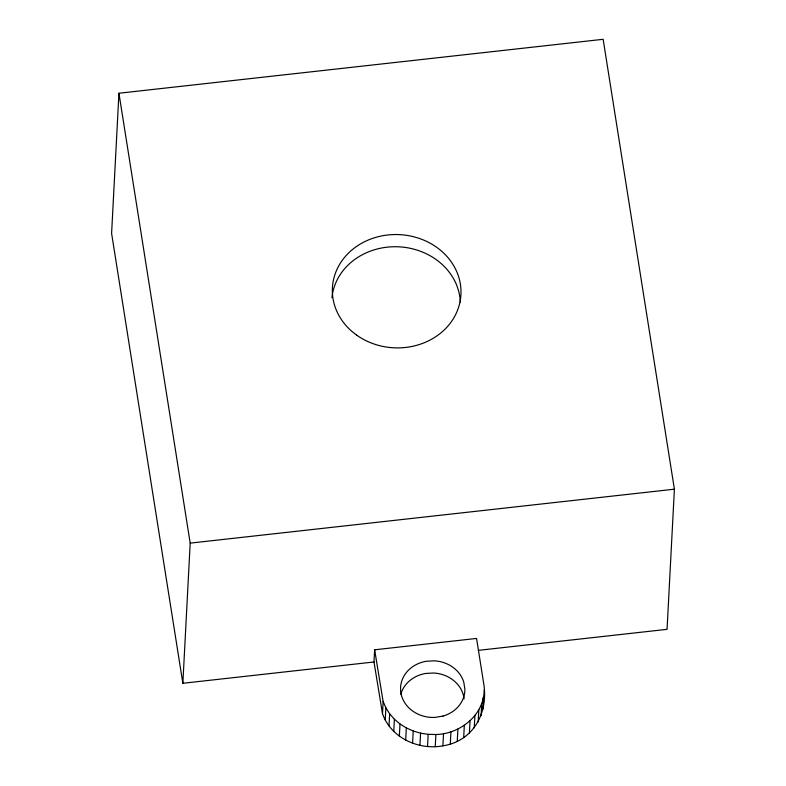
<?xml version="1.0" encoding="UTF-8"?>
<svg xmlns="http://www.w3.org/2000/svg" width="786" height="786" viewBox="0 0 786 786"><rect width="100%" height="100%" fill="white"/><g stroke="black" fill="none" stroke-linecap="round" stroke-linejoin="round"><path stroke-width="1.18" d="M478.36 650.356L667.059 629.331L674.398 489.187L603.147 39.3L118.941 93.239L111.602 233.393L182.853 683.28L373.989 661.979L374.627 649.796L476.562 638.438L483.685 683.427C488.578 712.607 473.594 741.07 442.891 745.845C418.683 750.443 390.76 737.769 382.497 713.649L373.989 661.979M182.853 683.28L190.192 543.126L118.941 93.239M382.497 713.649L383.136 701.466L374.627 649.796M385.238 720.035L385.877 707.852L383.136 701.466M389.021 725.999L389.66 713.816L385.877 707.852M393.757 731.412L394.395 719.229L389.66 713.816M399.357 736.148L399.995 723.965L394.395 719.229M405.684 740.107L406.323 727.924L399.995 723.965M412.591 743.202L413.23 731.019L406.323 727.924M419.94 745.364L420.569 733.181L413.23 731.019M427.545 746.533L428.183 734.35L420.569 733.181M435.257 746.7L435.896 734.517C459.8 734.045 483.97 715.309 484.176 690.216M442.891 745.845L443.53 733.662M450.29 743.998L450.928 731.825M457.265 741.198L457.904 729.025M463.691 737.514L464.33 725.331M469.399 733.014L470.038 720.831M474.263 727.807L474.901 715.624M478.193 722L478.831 709.817M481.091 715.741L481.73 703.558M482.879 709.159L483.518 696.976M190.192 543.126L674.398 489.187M428.183 734.35L435.896 734.517M483.213 697.87L483.537 702.389M331.938 297.806A64.354 56.661 3 0 1 397.598 246.765A64.354 56.661 3 0 1 460.321 302.07M400.821 694.244A32.177 28.325 3 0 1 425.639 673.455L433.675 673.003A32.177 28.325 3 0 1 464.094 698.931M443.058 716.056L435.159 717.392A32.177 28.325 3 0 1 400.86 692.653A32.177 28.325 3 0 1 426.277 661.262L434.314 660.82A32.177 28.325 3 0 1 463.76 682.061L464.88 689.106A32.177 28.325 3 0 1 443.058 716.056M356.706 335.16A64.354 56.661 3 0 0 460.311 300.252A64.354 56.661 3 0 0 372.996 238.237A64.354 56.661 3 0 0 356.706 335.16"/></g></svg>
